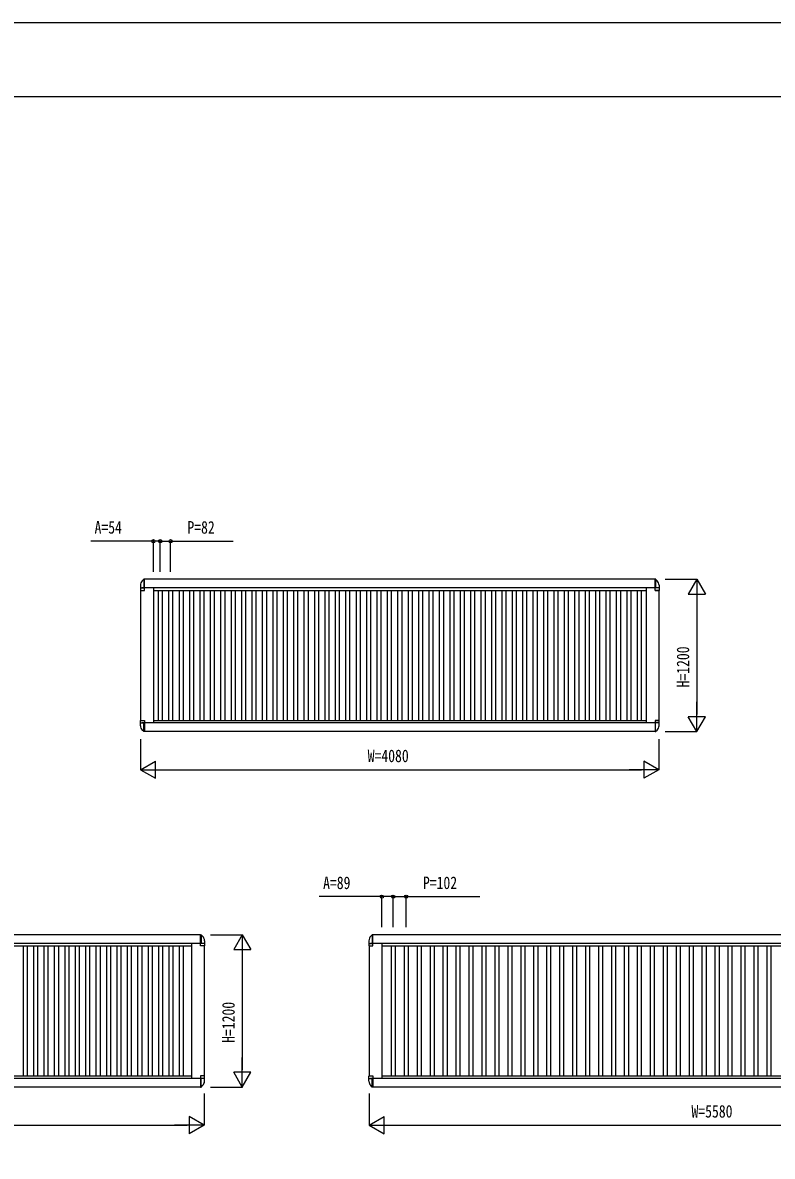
# Model space of a CAD drawing. Units: millimetres, scale not verified. Extents: x -12615 to 12615, y -8910 to 8910.
# Drawn here: x -6684 to -780, y -21 to 8910 of the extents above; entities that cross this region are included whole.
import ezdxf
from ezdxf.enums import TextEntityAlignment as Align

# ---------------------------------------------------------------- set-up
doc = ezdxf.new("R2010")
doc.units = ezdxf.units.MM
doc.header["$LTSCALE"] = 30
for name, color, linetype in [('0-2_YKK_A1', 4, 'Continuous'), ('0-3_YKK_D', 6, 'Continuous'), ('0-4_YKK_ZWAK', 7, 'Continuous')]:
    doc.layers.add(name, color=color, linetype=linetype)
doc.styles.add('ＭＳ ゴシック', font='')
doc.styles.get('ＭＳ ゴシック').set_extended_font_data('MS Gothic')

msp = doc.modelspace()

# ---------------------------------------------------------------- linework, layer by layer
at = {"layer": '0-2_YKK_A1'}
for p, q in [((-5757.44, 4478.09), (-5757.44, 4438)), ((-5730.94, 4525.3), (-5742.8, 4513.44)), ((-5725.94, 4525.3), (-5730.94, 4525.3)), ((-5730.94, 4525.3), (-5730.94, 4457)), ((-5725.94, 4437), (-5725.94, 4525.3)), ((-1698.64, 4525), (-5725.94, 4525)), ((-1703.94, 4525.3), (-1698.94, 4525.3)), ((-1703.94, 4437), (-1703.94, 4525.3)), ((-1698.94, 4525.3), (-1698.94, 4457)), ((-1698.94, 4525.3), (-1687.09, 4513.44)), ((-1672.44, 4478.09), (-1672.44, 4438)), ((-5756.44, 4437), (-5725.94, 4437)), ((-5755.44, 4457), (-5725.94, 4457)), ((-5754.94, 4437), (-5754.94, 3413)), ((-1672.44, 4457), (-5744.94, 4457)), ((-5654.94, 4457), (-5654.94, 3393)), ((-5654.94, 4437), (-1774.94, 4437)), ((-5616.94, 4437), (-5616.94, 3413)), ((-5584.94, 4437), (-5584.94, 3413)), ((-5534.94, 4437), (-5534.94, 3413)), ((-5502.94, 4437), (-5502.94, 3413)), ((-5452.94, 4437), (-5452.94, 3413)), ((-5420.94, 4437), (-5420.94, 3413)), ((-5370.94, 4437), (-5370.94, 3413)), ((-5338.94, 4437), (-5338.94, 3413)), ((-5288.94, 4437), (-5288.94, 3413)), ((-5256.94, 4437), (-5256.94, 3413)), ((-5206.94, 4437), (-5206.94, 3413)), ((-5174.94, 4437), (-5174.94, 3413)), ((-5124.94, 4437), (-5124.94, 3413)), ((-5092.94, 4437), (-5092.94, 3413)), ((-5042.94, 4437), (-5042.94, 3413)), ((-5010.94, 4437), (-5010.94, 3413)), ((-4960.94, 4437), (-4960.94, 3413)), ((-4928.94, 4437), (-4928.94, 3413)), ((-4878.94, 4437), (-4878.94, 3413)), ((-4846.94, 4437), (-4846.94, 3413)), ((-4796.94, 4437), (-4796.94, 3413)), ((-4764.94, 4437), (-4764.94, 3413)), ((-4714.94, 4437), (-4714.94, 3413)), ((-4682.94, 4437), (-4682.94, 3413)), ((-4632.94, 4437), (-4632.94, 3413)), ((-4600.94, 4437), (-4600.94, 3413)), ((-4550.94, 4437), (-4550.94, 3413)), ((-4518.94, 4437), (-4518.94, 3413)), ((-4468.94, 4437), (-4468.94, 3413)), ((-4436.94, 4437), (-4436.94, 3413)), ((-4386.94, 4437), (-4386.94, 3413)), ((-4354.94, 4437), (-4354.94, 3413)), ((-4304.94, 4437), (-4304.94, 3413)), ((-4272.94, 4437), (-4272.94, 3413)), ((-4222.94, 4437), (-4222.94, 3413)), ((-4190.94, 4437), (-4190.94, 3413)), ((-4140.94, 4437), (-4140.94, 3413)), ((-4108.94, 4437), (-4108.94, 3413)), ((-4058.94, 4437), (-4058.94, 3413)), ((-4026.94, 4437), (-4026.94, 3413)), ((-3976.94, 4437), (-3976.94, 3413)), ((-3944.94, 4437), (-3944.94, 3413)), ((-3894.94, 4437), (-3894.94, 3413)), ((-3862.94, 4437), (-3862.94, 3413)), ((-3812.94, 4437), (-3812.94, 3413)), ((-3780.94, 4437), (-3780.94, 3413)), ((-3730.94, 4437), (-3730.94, 3413)), ((-3698.94, 4437), (-3698.94, 3413)), ((-3648.94, 4437), (-3648.94, 3413)), ((-3616.94, 4437), (-3616.94, 3413)), ((-3566.94, 4437), (-3566.94, 3413)), ((-3534.94, 4437), (-3534.94, 3413)), ((-3484.94, 4437), (-3484.94, 3413)), ((-3452.94, 4437), (-3452.94, 3413)), ((-3402.94, 4437), (-3402.94, 3413)), ((-3370.94, 4437), (-3370.94, 3413)), ((-3320.94, 4437), (-3320.94, 3413)), ((-3288.94, 4437), (-3288.94, 3413)), ((-3238.94, 4437), (-3238.94, 3413)), ((-3206.94, 4437), (-3206.94, 3413)), ((-3156.94, 4437), (-3156.94, 3413)), ((-3124.94, 4437), (-3124.94, 3413)), ((-3074.94, 4437), (-3074.94, 3413)), ((-3042.94, 4437), (-3042.94, 3413)), ((-2992.94, 4437), (-2992.94, 3413)), ((-2960.94, 4437), (-2960.94, 3413)), ((-2910.94, 4437), (-2910.94, 3413)), ((-2878.94, 4437), (-2878.94, 3413)), ((-2828.94, 4437), (-2828.94, 3413)), ((-2796.94, 4437), (-2796.94, 3413)), ((-2746.94, 4437), (-2746.94, 3413)), ((-2714.94, 4437), (-2714.94, 3413)), ((-2664.94, 4437), (-2664.94, 3413)), ((-2632.94, 4437), (-2632.94, 3413)), ((-2582.94, 4437), (-2582.94, 3413)), ((-2550.94, 4437), (-2550.94, 3413)), ((-2500.94, 4437), (-2500.94, 3413)), ((-2468.94, 4437), (-2468.94, 3413)), ((-2418.94, 4437), (-2418.94, 3413)), ((-2386.94, 4437), (-2386.94, 3413)), ((-2336.94, 4437), (-2336.94, 3413)), ((-2304.94, 4437), (-2304.94, 3413)), ((-2254.94, 4437), (-2254.94, 3413)), ((-2222.94, 4437), (-2222.94, 3413)), ((-2172.94, 4437), (-2172.94, 3413)), ((-2140.94, 4437), (-2140.94, 3413)), ((-2090.94, 4437), (-2090.94, 3413)), ((-2058.94, 4437), (-2058.94, 3413)), ((-2008.94, 4437), (-2008.94, 3413)), ((-1976.94, 4437), (-1976.94, 3413)), ((-1926.94, 4437), (-1926.94, 3413)), ((-1894.94, 4437), (-1894.94, 3413)), ((-1844.94, 4437), (-1844.94, 3413)), ((-1812.94, 4437), (-1812.94, 3413)), ((-1774.94, 4457), (-1774.94, 3393)), ((-1674.44, 4457), (-1703.94, 4457)), ((-1703.94, 4437), (-1673.44, 4437)), ((-1673.44, 4437), (-1703.94, 4437)), ((-1674.94, 4437), (-1674.94, 3413)), ((-5757.44, 3371.91), (-5757.44, 3412)), ((-5756.44, 3413), (-5725.94, 3413)), ((-5725.94, 3413), (-5725.94, 3324.7)), ((-5654.94, 3413), (-1774.94, 3413)), ((-1703.94, 3413), (-1673.44, 3413)), ((-1673.44, 3413), (-1703.94, 3413)), ((-1703.94, 3413), (-1703.94, 3324.7)), ((-1672.44, 3371.91), (-1672.44, 3412)), ((-5755.44, 3393), (-5725.94, 3393)), ((-1672.44, 3393), (-5744.94, 3393)), ((-5730.94, 3324.7), (-5742.8, 3336.56)), ((-5730.94, 3324.7), (-5730.94, 3393)), ((-5725.94, 3324.7), (-5730.94, 3324.7)), ((-1698.64, 3325), (-5725.94, 3325)), ((-1674.44, 3393), (-1703.94, 3393)), ((-1703.94, 3324.7), (-1698.94, 3324.7)), ((-1698.94, 3324.7), (-1698.94, 3393)), ((-1698.94, 3324.7), (-1687.09, 3336.56)), ((-5283.94, 1725), (-10505.94, 1725)), ((-5283.94, 1725.3), (-5278.94, 1725.3)), ((-5283.94, 1637), (-5283.94, 1725.3)), ((-5278.94, 1725.3), (-5278.94, 1657)), ((-5278.94, 1725.3), (-5267.09, 1713.44)), ((-3930.94, 1725.3), (-3942.8, 1713.44)), ((-3925.94, 1725.3), (-3930.94, 1725.3)), ((-3930.94, 1725.3), (-3930.94, 1657)), ((-3925.94, 1637), (-3925.94, 1725.3)), ((1601.36, 1725), (-3925.94, 1725)), ((-5264.94, 1657), (-10524.94, 1657)), ((-10434.94, 1637), (-5354.94, 1637)), ((-6680.94, 1637), (-6680.94, 613)), ((-6648.94, 1637), (-6648.94, 613)), ((-6598.94, 1637), (-6598.94, 613)), ((-6566.94, 1637), (-6566.94, 613)), ((-6516.94, 1637), (-6516.94, 613)), ((-6484.94, 1637), (-6484.94, 613)), ((-6434.94, 1637), (-6434.94, 613)), ((-6402.94, 1637), (-6402.94, 613)), ((-6352.94, 1637), (-6352.94, 613)), ((-6320.94, 1637), (-6320.94, 613)), ((-6270.94, 1637), (-6270.94, 613)), ((-6238.94, 1637), (-6238.94, 613)), ((-6188.94, 1637), (-6188.94, 613)), ((-6156.94, 1637), (-6156.94, 613)), ((-6106.94, 1637), (-6106.94, 613)), ((-6074.94, 1637), (-6074.94, 613)), ((-6024.94, 1637), (-6024.94, 613)), ((-5992.94, 1637), (-5992.94, 613)), ((-5942.94, 1637), (-5942.94, 613)), ((-5910.94, 1637), (-5910.94, 613)), ((-5860.94, 1637), (-5860.94, 613)), ((-5828.94, 1637), (-5828.94, 613)), ((-5778.94, 1637), (-5778.94, 613)), ((-5746.94, 1637), (-5746.94, 613)), ((-5696.94, 1637), (-5696.94, 613)), ((-5664.94, 1637), (-5664.94, 613)), ((-5614.94, 1637), (-5614.94, 613)), ((-5582.94, 1637), (-5582.94, 613)), ((-5532.94, 1637), (-5532.94, 613)), ((-5500.94, 1637), (-5500.94, 613)), ((-5450.94, 1637), (-5450.94, 613)), ((-5418.94, 1637), (-5418.94, 613)), ((-5354.94, 1657), (-5354.94, 593)), ((-5254.44, 1657), (-5283.94, 1657)), ((-5253.44, 1637), (-5283.94, 1637)), ((-5254.94, 1637), (-5254.94, 613)), ((-5252.44, 1678.09), (-5252.44, 1638)), ((-3957.44, 1678.09), (-3957.44, 1638)), ((-3956.44, 1637), (-3925.94, 1637)), ((-3955.44, 1657), (-3925.94, 1657)), ((-3954.94, 1637), (-3954.94, 613)), ((1627.56, 1657), (-3944.94, 1657)), ((-3854.94, 1657), (-3854.94, 593)), ((-3854.94, 1637), (1525.06, 1637)), ((-3781.94, 1637), (-3781.94, 613)), ((-3749.94, 1637), (-3749.94, 613)), ((-3679.94, 1637), (-3679.94, 613)), ((-3647.94, 1637), (-3647.94, 613)), ((-3577.94, 1637), (-3577.94, 613)), ((-3545.94, 1637), (-3545.94, 613)), ((-3475.94, 1637), (-3475.94, 613)), ((-3443.94, 1637), (-3443.94, 613)), ((-3373.94, 1637), (-3373.94, 613)), ((-3341.94, 1637), (-3341.94, 613)), ((-3271.94, 1637), (-3271.94, 613)), ((-3239.94, 1637), (-3239.94, 613)), ((-3169.94, 1637), (-3169.94, 613)), ((-3137.94, 1637), (-3137.94, 613)), ((-3067.94, 1637), (-3067.94, 613)), ((-3035.94, 1637), (-3035.94, 613)), ((-2965.94, 1637), (-2965.94, 613)), ((-2933.94, 1637), (-2933.94, 613)), ((-2863.94, 1637), (-2863.94, 613)), ((-2831.94, 1637), (-2831.94, 613)), ((-2761.94, 1637), (-2761.94, 613)), ((-2729.94, 1637), (-2729.94, 613)), ((-2659.94, 1637), (-2659.94, 613)), ((-2627.94, 1637), (-2627.94, 613)), ((-2557.94, 1637), (-2557.94, 613)), ((-2525.94, 1637), (-2525.94, 613)), ((-2455.94, 1637), (-2455.94, 613)), ((-2423.94, 1637), (-2423.94, 613)), ((-2353.94, 1637), (-2353.94, 613)), ((-2321.94, 1637), (-2321.94, 613)), ((-2251.94, 1637), (-2251.94, 613)), ((-2219.94, 1637), (-2219.94, 613)), ((-2149.94, 1637), (-2149.94, 613)), ((-2117.94, 1637), (-2117.94, 613)), ((-2047.94, 1637), (-2047.94, 613)), ((-2015.94, 1637), (-2015.94, 613)), ((-1945.94, 1637), (-1945.94, 613)), ((-1913.94, 1637), (-1913.94, 613)), ((-1843.94, 1637), (-1843.94, 613)), ((-1811.94, 1637), (-1811.94, 613)), ((-1741.94, 1637), (-1741.94, 613)), ((-1709.94, 1637), (-1709.94, 613)), ((-1639.94, 1637), (-1639.94, 613)), ((-1607.94, 1637), (-1607.94, 613)), ((-1537.94, 1637), (-1537.94, 613)), ((-1505.94, 1637), (-1505.94, 613)), ((-1435.94, 1637), (-1435.94, 613)), ((-1403.94, 1637), (-1403.94, 613)), ((-1333.94, 1637), (-1333.94, 613)), ((-1301.94, 1637), (-1301.94, 613)), ((-1231.94, 1637), (-1231.94, 613)), ((-1199.94, 1637), (-1199.94, 613)), ((-1129.94, 1637), (-1129.94, 613)), ((-1097.94, 1637), (-1097.94, 613)), ((-1027.94, 1637), (-1027.94, 613)), ((-995.94, 1637), (-995.94, 613)), ((-925.94, 1637), (-925.94, 613)), ((-893.94, 1637), (-893.94, 613)), ((-823.94, 1637), (-823.94, 613)), ((-791.94, 1637), (-791.94, 613)), ((-5264.94, 593), (-10524.94, 593)), ((-10434.94, 613), (-5354.94, 613)), ((-5253.44, 613), (-5283.94, 613)), ((-5283.94, 613), (-5283.94, 524.7)), ((-5254.44, 593), (-5283.94, 593)), ((-5278.94, 524.7), (-5278.94, 593)), ((-5278.94, 524.7), (-5267.09, 536.56)), ((-5252.44, 571.91), (-5252.44, 612)), ((-3957.44, 571.91), (-3957.44, 612)), ((-3956.44, 613), (-3925.94, 613)), ((-3955.44, 593), (-3925.94, 593)), ((1627.56, 593), (-3944.94, 593)), ((-3930.94, 524.7), (-3942.8, 536.56)), ((-3930.94, 524.7), (-3930.94, 593)), ((-3925.94, 613), (-3925.94, 524.7)), ((-3854.94, 613), (1525.06, 613)), ((-3778.94, 613), (-3743.94, 613)), ((-5283.94, 525), (-10505.94, 525)), ((-5283.94, 524.7), (-5278.94, 524.7)), ((-3925.94, 524.7), (-3930.94, 524.7)), ((1601.36, 525), (-3925.94, 525))]:
    msp.add_line(p, q, dxfattribs=at)
for centre, radius, start, end in [((-5707.44, 4478.09), 50, 135, 180), ((-1722.44, 4478.09), 50, 0, 45), ((-5756.44, 4438), 1, 180, 270), ((-1673.44, 4438), 1, 270, 0), ((-5756.44, 3412), 1, 90, 180), ((-1673.44, 3412), 1, 0, 90), ((-5707.44, 3371.91), 50, 180, 225), ((-1722.44, 3371.91), 50, 315, 0), ((-5302.44, 1678.09), 50, 0, 45), ((-3907.44, 1678.09), 50, 135, 180), ((-5253.44, 1638), 1, 270, 0), ((-3956.44, 1638), 1, 180, 270), ((-5302.44, 571.91), 50, 315, 0), ((-5253.44, 612), 1, 0, 90), ((-3956.44, 612), 1, 90, 180), ((-3907.44, 571.91), 50, 180, 225)]:
    msp.add_arc(centre, radius, start, end, dxfattribs=at)
at = {"layer": '0-3_YKK_D'}
for p, q in [((-5654.94, 4825), (-6148.14, 4825)), ((-5654.94, 4585), (-5654.94, 4826)), ((-5600.94, 4825), (-5654.94, 4825)), ((-5600.94, 4585), (-5600.94, 4826)), ((-5600.94, 4585), (-5600.94, 4826)), ((-5600.94, 4825), (-5549.94, 4825)), ((-5518.94, 4585), (-5518.94, 4826)), ((-1624.94, 4525), (-1373.94, 4525)), ((-1374.94, 4525), (-1442.44, 4408.09)), ((-1374.94, 4525), (-1307.44, 4408.09)), ((-1374.94, 4525), (-1374.94, 4291.17)), ((-1442.44, 4408.09), (-1307.44, 4408.09)), ((-1374.94, 4390), (-1374.94, 3460)), ((-1374.94, 3325), (-1374.94, 3558.83)), ((-1374.94, 3325), (-1442.44, 3441.91)), ((-1307.44, 3441.91), (-1442.44, 3441.91)), ((-1374.94, 3325), (-1307.44, 3441.91)), ((-1624.94, 3325), (-1373.94, 3325)), ((-5754.94, 3265), (-5754.94, 3024)), ((-1674.94, 3265), (-1674.94, 3024)), ((-5754.94, 3025), (-5638.03, 3092.5)), ((-5638.03, 2957.5), (-5638.03, 3092.5)), ((-1674.94, 3025), (-1791.85, 3092.5)), ((-1791.85, 3092.5), (-1791.85, 2957.5)), ((-5754.94, 3025), (-5638.03, 2957.5)), ((-5754.94, 3025), (-5521.11, 3025)), ((-5619.94, 3025), (-1809.94, 3025)), ((-1674.94, 3025), (-1908.77, 3025)), ((-1674.94, 3025), (-1791.85, 2957.5)), ((-3854.94, 1785), (-3854.94, 2026)), ((-3765.94, 1785), (-3765.94, 2026)), ((-3765.94, 1785), (-3765.94, 2026)), ((-3663.94, 1785), (-3663.94, 2026)), ((-5204.94, 1725), (-4953.94, 1725)), ((-4954.94, 1725), (-5022.44, 1608.09)), ((-4954.94, 1725), (-4887.44, 1608.09)), ((-4954.94, 1725), (-4954.94, 1491.17)), ((-5022.44, 1608.09), (-4887.44, 1608.09)), ((-4954.94, 1590), (-4954.94, 660)), ((-4954.94, 525), (-4954.94, 758.83)), ((-4954.94, 525), (-5022.44, 641.91)), ((-4887.44, 641.91), (-5022.44, 641.91)), ((-4954.94, 525), (-4887.44, 641.91)), ((-5254.94, 475), (-5254.94, 224)), ((-5204.94, 525), (-4953.94, 525)), ((-3954.94, 475), (-3954.94, 224)), ((-5254.94, 225), (-5371.85, 292.5)), ((-5371.85, 292.5), (-5371.85, 157.5)), ((-3954.94, 225), (-3838.03, 292.5)), ((-3838.03, 157.5), (-3838.03, 292.5)), ((-10399.94, 225), (-5389.94, 225)), ((-5254.94, 225), (-5488.77, 225)), ((-5254.94, 225), (-5371.85, 157.5)), ((-3954.94, 225), (-3838.03, 157.5)), ((-3954.94, 225), (-3721.11, 225)), ((-3819.94, 225), (1490.06, 225))]:
    msp.add_line(p, q, dxfattribs=at)
for points in [[(-5600.94, 4825), (-5518.94, 4825), (-5025.74, 4825)], [(-3765.94, 2025), (-3854.94, 2025), (-4348.14, 2025)], [(-3765.94, 2025), (-3663.94, 2025), (-3084.34, 2025)]]:
    msp.add_lwpolyline(points, dxfattribs=at)
for centre in [(-5654.94, 4825), (-5600.94, 4825), (-5600.94, 4825), (-5518.94, 4825), (-3854.94, 2025), (-3765.94, 2025), (-3765.94, 2025), (-3663.94, 2025)]:
    msp.add_circle(centre, 12.75, dxfattribs=at)
at = {"layer": '0-4_YKK_ZWAK'}
msp.add_line((11685.06, 8325), (-11714.94, 8325), dxfattribs=at)
msp.add_lwpolyline([(-12615, -8910), (12615, -8910), (12615, 8910), (-12615, 8910)], close=True, dxfattribs=at)

# ---------------------------------------------------------------- texts
at = {"layer": '0-3_YKK_D', "style": 'ＭＳ ゴシック', "width": 0.8}
for s, p in [('A=54', (-6118.14, 4855)), ('P=82', (-5386.94, 4855)), ('W=4080', (-3966.94, 3055)), ('A=89', (-4318.14, 2055)), ('P=102', (-3531.94, 2055)), ('W=5580', (-1416.94, 255))]:
    msp.add_text(s, height=98.97, dxfattribs=at).set_placement(p, align=Align.BOTTOM_LEFT)
for p in [(-1404.94, 3673), (-4984.94, 873)]:
    msp.add_text('H=1200', height=98.97, rotation=90, dxfattribs=at).set_placement(p, align=Align.BOTTOM_LEFT)

doc.saveas('drawing.dxf')
